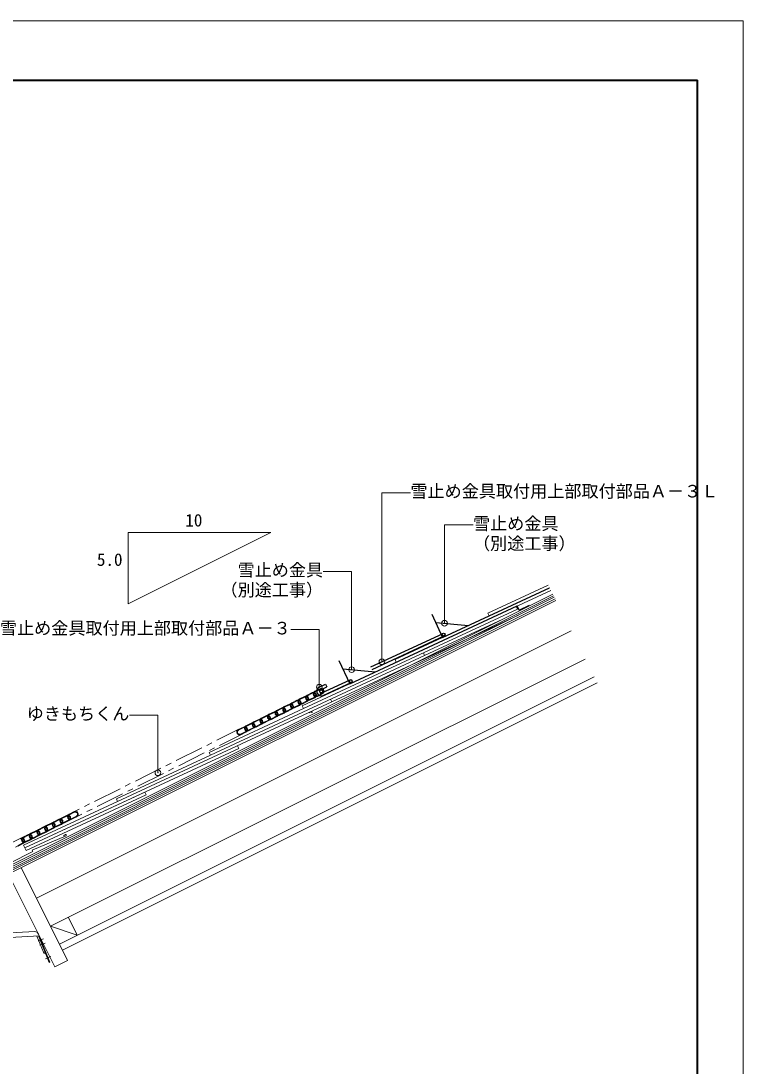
# Model space of a CAD drawing. Units: millimetres on the paper, with parts at other scales. Extents: x -210 to 210, y -148 to 150.
# Drawn here: x 83.4 to 210, y -33.4 to 149.9 of the extents above; entities that cross this region are included whole.
import ezdxf
from ezdxf.enums import TextEntityAlignment as Align

# ---------------------------------------------------------------- set-up
doc = ezdxf.new("R2010")
doc.units = ezdxf.units.MM
doc.header["$PDMODE"] = 32
doc.header["$PDSIZE"] = 1
doc.linetypes.add('CHAIN1', pattern=[8, 5, -1, 1, -1])
for name, color, linetype, lineweight in [('0-0', 7, 'Continuous', 18), ('0-2', 5, 'Continuous', 9), ('0-4', 5, 'Continuous', 9), ('0-7', 5, 'Continuous', 9), ('0-9', 2, 'Continuous', 25), ('0-A', 5, 'Continuous', 9), ('F-0_通り芯', 6, 'Continuous', 9)]:
    doc.layers.add(name, color=color, linetype=linetype, lineweight=lineweight)
doc.styles.add('ＭＳ ゴシック', font='')
doc.styles.get('ＭＳ ゴシック').set_extended_font_data('MS Gothic')

msp = doc.modelspace()

# ---------------------------------------------------------------- linework, layer by layer
at = {"layer": '0-0'}
for p, q in [((79.269, -10.193), (85.786, -9.852)), ((79.32, -10.991), (86.6, -10.61)), ((86.178, -10.632), (87.31, -13.463)), ((88.442, -15.217), (86.472, -10.291)), ((88.331, -15.261), (86.473, -10.617)), ((86.418, -11.503), (87.347, -11.131)), ((86.716, -12.245), (87.644, -11.874)), ((87.663, -14.613), (88.591, -14.242)), ((88.35, -15.254), (88.442, -15.217))]:
    msp.add_line(p, q, dxfattribs=at)
for centre, radius, start, end in [((85.822, -10.551), 0.7, 21.8, 93.00002), ((87.682, -13.314), 0.4, 201.80009, 268.22165), ((87.666, -13.814), 0.1, 21.8, 88.22162)]:
    msp.add_arc(centre, radius, start, end, dxfattribs=at)
at = {"layer": '0-2'}
for p, q in [((149.188, 37.398), (176.288, 49.995)), ((175.823, 50.925), (165.254, 46.013)), ((165.473, 45.541), (176.056, 50.46)), ((77.961, -0.027), (176.628, 49.315)), ((176.762, 49.047), (78.095, -0.295)), ((176.897, 48.779), (78.229, -0.564)), ((177.031, 48.51), (78.363, -0.832)), ((177.165, 48.242), (78.497, -1.1)), ((170.226, 47.177), (132.683, 29.727)), ((132.902, 29.256), (170.445, 46.705)), ((165.254, 46.013), (165.473, 45.541)), ((170.226, 47.177), (170.445, 46.705)), ((170.619, 45.639), (137.875, 30.42)), ((165.473, 45.541), (148.969, 37.87)), ((167.859, 44.93), (154.16, 38.563)), ((179.849, 42.876), (86.1, -4.007)), ((116.617, 21.113), (154.16, 38.563)), ((153.941, 39.034), (154.16, 38.563)), ((88.56, -8.926), (182.309, 37.956)), ((148.969, 37.87), (149.188, 37.398)), ((90.126, -12.056), (183.874, 34.826)), ((90.662, -13.13), (184.411, 33.753)), ((100.332, 12.971), (137.875, 30.42)), ((132.683, 29.727), (132.902, 29.256)), ((137.656, 30.892), (137.875, 30.42)), ((132.902, 29.256), (116.398, 21.585)), ((134.281, 28.695), (133.925, 28.513)), ((84.047, 4.828), (121.59, 22.278)), ((121.371, 22.749), (121.59, 22.278)), ((116.617, 21.113), (100.113, 13.442)), ((116.398, 21.585), (116.617, 21.113)), ((100.332, 12.971), (83.828, 5.3)), ((84.266, 4.356), (105.305, 14.135)), ((100.113, 13.442), (100.332, 12.971)), ((85.34, 4.445), (91.276, 6.969)), ((91.185, 7.147), (90.828, 6.965)), ((81.181, 0.241), (89.32, -16.037)), ((91.556, -14.919), (83.417, 1.359)), ((88.56, -8.926), (93.255, -10.491)), ((91.69, -7.361), (93.255, -10.492)), ((91.556, -14.919), (89.32, -16.037))]:
    msp.add_line(p, q, dxfattribs=at)
for points in [[(105.305, 14.135), (105.085, 14.607), (84.047, 4.828)], [(85.34, 4.445), (85.474, 4.177), (77.424, 0.152)], [(83.828, 5.3), (84.047, 4.828), (84.266, 4.356)]]:
    msp.add_lwpolyline(points, dxfattribs=at)
for centre in [(134.326, 28.606), (91.23, 7.058)]:
    msp.add_arc(centre, 0.1, 297.06508, 117.07289, dxfattribs=at)
at = {"layer": '0-4'}
for p, q in [((146.668, 67.131), (151.668, 67.131)), ((146.668, 37.476), (146.668, 67.131)), ((157.644, 44.228), (157.644, 61.461)), ((157.644, 61.461), (162.644, 61.461)), ((127.195, 60.151), (102.195, 60.151)), ((135.69, 43.109), (130.69, 43.109)), ((135.69, 33.013), (135.69, 43.109)), ((107.39, 28.11), (102.39, 28.11)), ((107.39, 18.013), (107.39, 28.11))]:
    msp.add_line(p, q, dxfattribs=at)
for points in [[(102.195, 60.151), (102.195, 47.651), (127.195, 60.151)], [(141.359, 36.085), (141.359, 53.318), (136.359, 53.318)]]:
    msp.add_lwpolyline(points, dxfattribs=at)
for p in [(157.644, 44.228), (146.668, 37.476), (141.359, 36.085), (135.69, 33.013), (107.39, 18.013)]:
    msp.add_point(p, dxfattribs=at)
at = {"layer": '0-7'}
for p, q in [((132.225, 30.946), (133.12, 31.393)), ((132.279, 30.838), (133.173, 31.285)), ((133.567, 31.616), (134.461, 32.064)), ((133.621, 31.509), (134.515, 31.956)), ((133.961, 30.829), (134.855, 31.276)), ((134.909, 31.169), (134.014, 30.722)), ((134.909, 32.287), (135.803, 32.734)), ((134.962, 32.18), (135.857, 32.627)), ((135.302, 31.5), (136.197, 31.947)), ((136.25, 31.84), (135.356, 31.393)), ((128.2, 28.933), (129.095, 29.38)), ((129.542, 29.604), (130.437, 30.051)), ((129.596, 29.497), (130.49, 29.944)), ((130.884, 30.275), (131.778, 30.722)), ((130.937, 30.167), (131.832, 30.615)), ((131.277, 29.488), (132.172, 29.935)), ((132.225, 29.827), (131.331, 29.38)), ((132.619, 30.158), (133.513, 30.606)), ((133.567, 30.498), (132.673, 30.051)), ((125.517, 27.591), (126.412, 28.039)), ((125.571, 27.484), (126.465, 27.931)), ((126.859, 28.262), (127.753, 28.709)), ((126.912, 28.155), (127.807, 28.602)), ((127.252, 27.475), (128.147, 27.922)), ((128.2, 27.815), (127.306, 27.368)), ((128.254, 28.826), (129.149, 29.273)), ((128.594, 28.146), (129.488, 28.593)), ((129.542, 28.486), (128.648, 28.039)), ((129.936, 28.817), (130.83, 29.264)), ((130.884, 29.157), (129.989, 28.709)), ((121.492, 25.579), (122.387, 26.026)), ((121.546, 25.472), (122.44, 25.919)), ((122.834, 26.25), (123.728, 26.697)), ((122.888, 26.142), (123.782, 26.59)), ((123.227, 25.463), (124.122, 25.91)), ((124.176, 25.803), (123.281, 25.355)), ((124.176, 26.921), (125.07, 27.368)), ((124.229, 26.813), (125.124, 27.26)), ((124.569, 26.134), (125.464, 26.581)), ((125.517, 26.473), (124.623, 26.026)), ((125.911, 26.804), (126.805, 27.252)), ((126.859, 27.144), (125.964, 26.697)), ((121.886, 24.792), (122.78, 25.239)), ((122.834, 25.132), (121.939, 24.685)), ((91.812, 10.739), (92.707, 11.186)), ((91.866, 10.632), (92.76, 11.079)), ((87.787, 8.727), (88.682, 9.174)), ((89.129, 9.397), (90.023, 9.845)), ((89.183, 9.29), (90.077, 9.737)), ((90.471, 10.068), (91.365, 10.515)), ((90.524, 9.961), (91.419, 10.408)), ((90.864, 9.281), (91.759, 9.728)), ((91.812, 9.621), (90.918, 9.174)), ((92.206, 9.952), (93.1, 10.399)), ((93.154, 10.292), (92.26, 9.845)), ((85.104, 7.385), (85.999, 7.832)), ((85.158, 7.278), (86.052, 7.725)), ((86.446, 8.056), (87.34, 8.503)), ((86.499, 7.948), (87.394, 8.396)), ((86.839, 7.269), (87.734, 7.716)), ((87.787, 7.609), (86.893, 7.161)), ((87.841, 8.619), (88.736, 9.066)), ((88.181, 7.939), (89.075, 8.387)), ((89.129, 8.279), (88.235, 7.832)), ((89.523, 8.61), (90.417, 9.057)), ((90.471, 8.95), (89.576, 8.503)), ((82.814, 5.256), (83.709, 5.703)), ((83.762, 5.596), (82.868, 5.149)), ((83.762, 6.714), (84.657, 7.161)), ((83.816, 6.607), (84.711, 7.054)), ((84.156, 5.927), (85.05, 6.374)), ((85.104, 6.267), (84.21, 5.82)), ((85.498, 6.598), (86.392, 7.045)), ((86.446, 6.938), (85.551, 6.49))]:
    msp.add_line(p, q, dxfattribs=at)
at = {"layer": '0-7', "linetype": 'CHAIN1'}
for p, q in [((81.974, 5.82), (121.492, 25.579)), ((82.421, 4.925), (121.939, 24.685))]:
    msp.add_line(p, q, dxfattribs=at)
at = {"layer": '0-7'}
for centre, radius, start, end in [((133.343, 30.946), 0.5, 296.56505, 116.56505), ((133.343, 30.946), 0.38, 296.56505, 116.56505), ((133.791, 31.169), 0.5, 116.56505, 296.56505), ((133.791, 31.169), 0.38, 116.56505, 296.56505), ((134.685, 31.616), 0.5, 296.56505, 116.56505), ((134.685, 31.616), 0.38, 296.56505, 116.56505), ((135.132, 31.84), 0.5, 116.56505, 296.56505), ((135.132, 31.84), 0.38, 116.56505, 296.56505), ((136.027, 32.287), 0.5, 296.56505, 116.56505), ((136.027, 32.287), 0.38, 296.56505, 116.56505), ((129.318, 28.933), 0.5, 296.56505, 116.56505), ((129.766, 29.157), 0.5, 116.56505, 296.56505), ((129.766, 29.157), 0.38, 116.56505, 296.56505), ((130.66, 29.604), 0.5, 296.56505, 116.56505), ((130.66, 29.604), 0.38, 296.56505, 116.56505), ((131.107, 29.827), 0.5, 116.56505, 296.56505), ((131.107, 29.827), 0.38, 116.56505, 296.56505), ((132.002, 30.275), 0.5, 296.56505, 116.56505), ((132.002, 30.275), 0.38, 296.56505, 116.56505), ((132.449, 30.498), 0.5, 116.56505, 296.56505), ((132.449, 30.498), 0.38, 116.56505, 296.56505), ((125.741, 27.144), 0.5, 116.56505, 296.56505), ((126.635, 27.591), 0.5, 296.56505, 116.56505), ((126.635, 27.591), 0.38, 296.56505, 116.56505), ((127.082, 27.815), 0.5, 116.56505, 296.56505), ((127.082, 27.815), 0.38, 116.56505, 296.56505), ((127.977, 28.262), 0.5, 296.56505, 116.56505), ((127.977, 28.262), 0.38, 296.56505, 116.56505), ((128.424, 28.486), 0.5, 116.56505, 296.56505), ((128.424, 28.486), 0.38, 116.56505, 296.56505), ((129.318, 28.933), 0.38, 296.56505, 116.56505), ((122.61, 25.579), 0.5, 296.56505, 116.56505), ((122.61, 25.579), 0.38, 296.56505, 116.56505), ((123.058, 25.803), 0.5, 116.56505, 296.56505), ((123.058, 25.803), 0.38, 116.56505, 296.56505), ((123.952, 26.25), 0.5, 296.56505, 116.56505), ((123.952, 26.25), 0.38, 296.56505, 116.56505), ((124.399, 26.473), 0.5, 116.56505, 296.56505), ((124.399, 26.473), 0.38, 116.56505, 296.56505), ((125.294, 26.921), 0.5, 296.56505, 116.56505), ((125.294, 26.921), 0.38, 296.56505, 116.56505), ((125.741, 27.144), 0.38, 116.56505, 296.56505), ((121.716, 25.132), 0.5, 116.56505, 296.56505), ((121.716, 25.132), 0.38, 116.56505, 296.56505), ((92.93, 10.739), 0.5, 296.56505, 116.56505), ((92.93, 10.739), 0.38, 296.56505, 116.56505), ((88.905, 8.727), 0.5, 296.56505, 116.56505), ((89.353, 8.95), 0.5, 116.56505, 296.56505), ((89.353, 8.95), 0.38, 116.56505, 296.56505), ((90.247, 9.397), 0.5, 296.56505, 116.56505), ((90.247, 9.397), 0.38, 296.56505, 116.56505), ((90.694, 9.621), 0.5, 116.56505, 296.56505), ((90.694, 9.621), 0.38, 116.56505, 296.56505), ((91.589, 10.068), 0.5, 296.56505, 116.56505), ((91.589, 10.068), 0.38, 296.56505, 116.56505), ((92.036, 10.292), 0.5, 116.56505, 296.56505), ((92.036, 10.292), 0.38, 116.56505, 296.56505), ((85.328, 6.938), 0.5, 116.56505, 296.56505), ((86.222, 7.385), 0.5, 296.56505, 116.56505), ((86.222, 7.385), 0.38, 296.56505, 116.56505), ((86.669, 7.609), 0.5, 116.56505, 296.56505), ((86.669, 7.609), 0.38, 116.56505, 296.56505), ((87.564, 8.056), 0.5, 296.56505, 116.56505), ((87.564, 8.056), 0.38, 296.56505, 116.56505), ((88.011, 8.279), 0.5, 116.56505, 296.56505), ((88.011, 8.279), 0.38, 116.56505, 296.56505), ((88.905, 8.727), 0.38, 296.56505, 116.56505), ((83.539, 6.043), 0.5, 296.56505, 116.56505), ((83.539, 6.043), 0.38, 296.56505, 116.56505), ((83.986, 6.267), 0.5, 116.56505, 296.56505), ((83.986, 6.267), 0.38, 116.56505, 296.56505), ((84.881, 6.714), 0.5, 296.56505, 116.56505), ((84.881, 6.714), 0.38, 296.56505, 116.56505), ((85.328, 6.938), 0.38, 116.56505, 296.56505)]:
    msp.add_arc(centre, radius, start, end, dxfattribs=at)
at = {"layer": '0-9'}
for p, q in [((144.728, 36.574), (157.381, 42.455)), ((144.939, 36.121), (157.591, 42.001)), ((135.9, 32.559), (136.988, 33.065)), ((136.153, 32.015), (141.095, 34.312)), ((136.364, 31.562), (141.306, 33.859))]:
    msp.add_line(p, q, dxfattribs=at)
msp.add_lwpolyline([(135.69, 33.013), (136.778, 33.518), (136.988, 33.065)], dxfattribs=at)
for centre in [(157.486, 42.228), (141.201, 34.086), (136.027, 32.287)]:
    msp.add_circle(centre, 0.25, dxfattribs=at)
for radius in [0.8, 0.3]:
    msp.add_arc((136.027, 32.287), radius, 114.92847, 294.92847, dxfattribs=at)
at = {"layer": '0-A', "color": 2, "lineweight": 25}
for p, q in [((157.311, 41.748), (176.056, 50.46)), ((141.026, 33.605), (170.408, 47.261)), ((170.745, 46.536), (170.408, 47.261)), ((170.745, 46.536), (172.558, 47.379)), ((155.415, 45.828), (157.311, 41.748)), ((156.095, 44.365), (161.846, 43.855)), ((139.13, 37.686), (141.026, 33.605)), ((139.809, 36.223), (145.56, 35.713))]:
    msp.add_line(p, q, dxfattribs=at)
at = {"layer": 'F-0_通り芯'}
for p, q in [((210, 149.878), (-210, 149.878)), ((210, -148.5), (210, 149.878))]:
    msp.add_line(p, q, dxfattribs=at)
at = {"layer": 'F-0_通り芯', "color": 3, "lineweight": 40}
for p in [(-188, 139.5), (202, -140.5)]:
    msp.add_line(p, (202, 139.5), dxfattribs=at)

# ---------------------------------------------------------------- texts
at = {"layer": '0-4', "color": 7, "style": 'ＭＳ ゴシック'}
for s, p in [('雪止め金具取付用上部取付部品Ａ－３Ｌ', (151.668, 65.631)), ('10', (112.193, 60.538)), ('雪止め金具', (162.644, 59.961)), ('（別途工事）', (162.644, 56.461)), ('5.0', (96.699, 53.634)), ('雪止め金具', (121.359, 51.818)), ('（別途工事）', (118.359, 48.318)), ('雪止め金具取付用上部取付部品Ａ－３', (79.69, 41.609)), ('ゆきもちくん', (84.39, 26.61))]:
    msp.add_text(s, height=2.199, dxfattribs=at).set_placement(p, align=Align.BOTTOM_LEFT)

doc.saveas('drawing.dxf')
